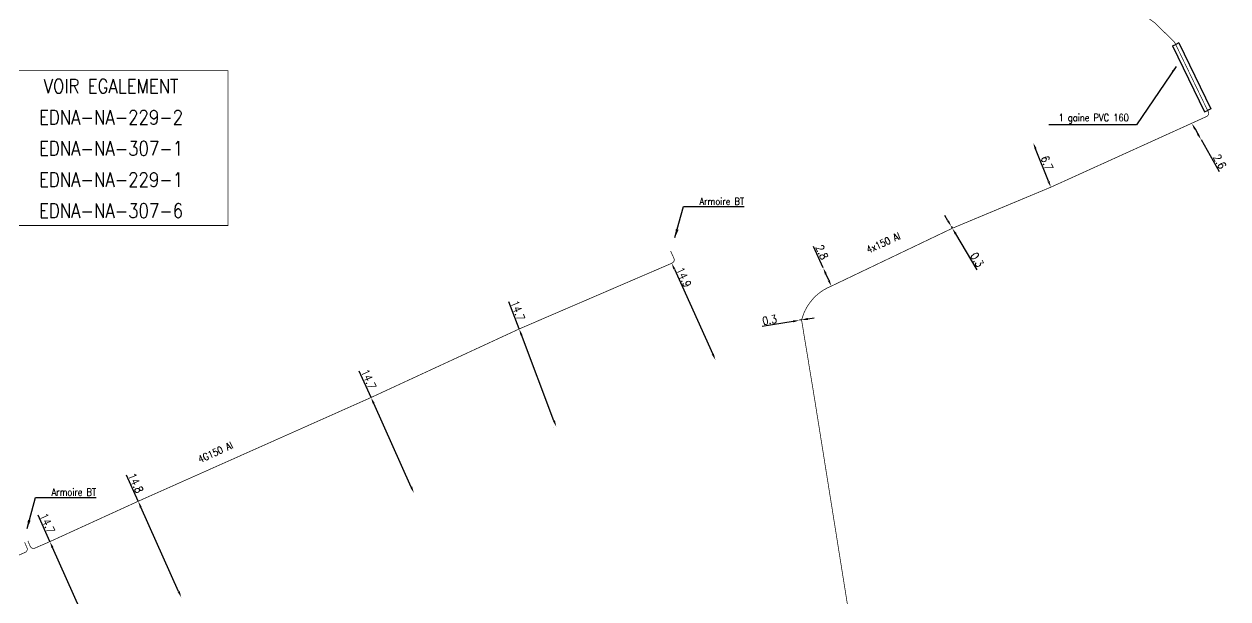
# Model space of a CAD drawing. Header units: millimetres. Extents: x 184994 to 186004, y 128000 to 129009.
# Drawn here: x 185830.1 to 185999.3, y 128497.6 to 128578.4 of the extents above; entities that cross this region are included whole.
import ezdxf
from ezdxf.enums import TextEntityAlignment as Align

# ---------------------------------------------------------------- set-up
doc = ezdxf.new("R2010")
doc.units = ezdxf.units.MM
doc.header["$PDMODE"] = 34
doc.linetypes.add('B_ST_Al', pattern=[2000, 1000, 1000])
doc.layers.get('Defpoints').update_dxf_attribs({"linetype": 'CONTINUOUS'})
for name, color, linetype in [('B_110', 1, 'CONTINUOUS'), ('B_400', 7, 'CONTINUOUS'), ('B_930', 7, 'CONTINUOUS')]:
    doc.layers.add(name, color=color, linetype=linetype)
doc.styles.get("Standard").update_dxf_attribs({"font": 'romans.shx', "width": 0.85})
doc.dimstyles.get("Standard").update_dxf_attribs({"dimtxt": 1.5, "dimasz": 1.2, "dimexe": 0.625, "dimexo": 0.625, "dimgap": 0.25, "dimtad": 1, "dimdec": 1, "dimzin": 0, "dimdsep": 46, "dimtxsty": 'Standard', "dimcen": -0.5, "dimadec": 0, "dimazin": 0, "dimtfac": 1, "dimtdec": 1, "dimtmove": 0, "dimatfit": 3, "dimfxl": 0, "dimtolj": 1, "dimtzin": 0, "dimarcsym": 0})

# ---------------------------------------------------------------- blocks, each defined once
blk = doc.blocks.new('*D364')
at = {"layer": 'B_110', "color": 0, "linetype": 'Continuous', "lineweight": -2, "transparency": 16777216}
for p, q in [((185938.22, 128536.6), (185933.86, 128535.86)), ((185939.4, 128536.8), (185939.11, 128536.75)), ((185940.29, 128536.96), (185941.18, 128537.11))]:
    blk.add_line(p, q, dxfattribs=at)
at = {"layer": 'B_110', "color": 0, "linetype": 'Continuous', "transparency": 16777216}
for points in [[(185938.19, 128536.75), (185938.25, 128536.45), (185939.11, 128536.75)], [(185940.26, 128537.1), (185940.32, 128536.81), (185939.4, 128536.8)]]:
    blk.add_solid(points, dxfattribs=at)
at = {"layer": 'Defpoints', "color": 0, "linetype": 'Continuous', "transparency": 16777216}
for p in [(185939.11, 128536.75), (185939.11, 128536.75), (185939.4, 128536.8)]:
    blk.add_point(p, dxfattribs=at)
at = {"layer": 'B_110', "color": 0, "linetype": 'Continuous', "transparency": 16777216, "insert": (185934.91, 128536.8), "char_height": 1.125, "attachment_point": 5, "rotation": 9.7145}
blk.add_mtext('\\A1;0.3', dxfattribs=at)
blk = doc.blocks.new('*D365')
at = {"layer": 'B_110', "color": 0, "linetype": 'Continuous', "lineweight": -2, "transparency": 16777216}
for p, q in [((185959.98, 128550.71), (185959.52, 128551.49)), ((185960.44, 128549.94), (185960.59, 128549.68)), ((185961.05, 128548.9), (185964.02, 128543.86))]:
    blk.add_line(p, q, dxfattribs=at)
at = {"layer": 'B_110', "color": 0, "linetype": 'Continuous', "transparency": 16777216}
for points in [[(185960.11, 128550.79), (185959.85, 128550.64), (185960.44, 128549.94)], [(185961.18, 128548.98), (185960.92, 128548.83), (185960.59, 128549.68)]]:
    blk.add_solid(points, dxfattribs=at)
at = {"layer": 'Defpoints', "color": 0, "linetype": 'Continuous', "transparency": 16777216}
for p in [(185960.44, 128549.94), (185960.44, 128549.94), (185960.59, 128549.68)]:
    blk.add_point(p, dxfattribs=at)
at = {"layer": 'B_110', "color": 0, "linetype": 'Continuous', "transparency": 16777216, "insert": (185964.07, 128545.26), "char_height": 1.125, "attachment_point": 5, "rotation": 300.5237}
blk.add_mtext('\\A1;0.3', dxfattribs=at)
blk = doc.blocks.new('*D366')
at = {"layer": 'B_110', "color": 0, "linetype": 'Continuous', "lineweight": -2, "transparency": 16777216}
blk.add_line((185974.1, 128556.29), (185972.3, 128560.85), dxfattribs=at)
at = {"layer": 'B_110', "color": 0, "linetype": 'Continuous', "transparency": 16777216}
for points in [[(185972.44, 128560.9), (185972.16, 128560.79), (185971.96, 128561.68)], [(185974.24, 128556.35), (185973.96, 128556.24), (185974.43, 128555.45)]]:
    blk.add_solid(points, dxfattribs=at)
at = {"layer": 'Defpoints', "color": 0, "linetype": 'Continuous', "transparency": 16777216}
for p in [(185971.96, 128561.68), (185971.96, 128561.68), (185974.43, 128555.45)]:
    blk.add_point(p, dxfattribs=at)
at = {"layer": 'B_110', "color": 0, "linetype": 'Continuous', "transparency": 16777216, "insert": (185973.89, 128558.84), "char_height": 1.125, "attachment_point": 5, "rotation": 291.5651}
blk.add_mtext('\\A1;6.7', dxfattribs=at)
blk = doc.blocks.new('*D367')
at = {"layer": 'B_110', "color": 0, "linetype": 'Continuous', "lineweight": -2, "transparency": 16777216}
for p, q in [((185994.7, 128563.63), (185995.09, 128562.93)), ((185995.54, 128562.15), (185998.09, 128557.65))]:
    blk.add_line(p, q, dxfattribs=at)
at = {"layer": 'B_110', "color": 0, "linetype": 'Continuous', "transparency": 16777216}
for points in [[(185994.83, 128563.7), (185994.57, 128563.55), (185994.25, 128564.41)], [(185995.22, 128563.01), (185994.96, 128562.86), (185995.54, 128562.15)]]:
    blk.add_solid(points, dxfattribs=at)
at = {"layer": 'Defpoints', "color": 0, "linetype": 'Continuous', "transparency": 16777216}
for p in [(185994.25, 128564.41), (185995.54, 128562.15), (185995.54, 128562.15)]:
    blk.add_point(p, dxfattribs=at)
at = {"layer": 'B_110', "color": 0, "linetype": 'Continuous', "transparency": 16777216, "insert": (185998.16, 128559.05), "char_height": 1.125, "attachment_point": 5, "rotation": 299.5616}
blk.add_mtext('\\A1;2.6', dxfattribs=at)
blk = doc.blocks.new('*D562')
at = {"layer": 'B_110', "color": 0, "linetype": 'Continuous', "lineweight": -2, "transparency": 16777216}
for p, q in [((185942.44, 128544.11), (185941.1, 128547.1)), ((185942.01, 128543.92), (185942.01, 128543.92)), ((185943.21, 128542.37), (185942.8, 128543.29)), ((185943.15, 128541.36), (185943.15, 128541.36))]:
    blk.add_line(p, q, dxfattribs=at)
at = {"layer": 'B_110', "color": 0, "linetype": 'Continuous', "transparency": 16777216}
for points in [[(185942.94, 128543.35), (185942.67, 128543.22), (185942.44, 128544.11)], [(185943.35, 128542.43), (185943.08, 128542.31), (185943.58, 128541.55)]]:
    blk.add_solid(points, dxfattribs=at)
at = {"layer": 'Defpoints', "color": 0, "linetype": 'Continuous', "transparency": 16777216}
for p in [(185942.44, 128544.11), (185942.44, 128544.11), (185943.58, 128541.55)]:
    blk.add_point(p, dxfattribs=at)
at = {"layer": 'B_110', "color": 0, "linetype": 'Continuous', "transparency": 16777216, "insert": (185942.27, 128546.32), "char_height": 1.125, "attachment_point": 5, "rotation": 294.0476}
blk.add_mtext('\\A1;2.8', dxfattribs=at)
blk = doc.blocks.new('*D666')
at = {"layer": 'B_110', "color": 0, "linetype": 'Continuous', "lineweight": -2, "transparency": 16777216}
for p, q in [((185833.75, 128505.65), (185832.09, 128509.35)), ((185839.4, 128493.07), (185834.12, 128504.83))]:
    blk.add_line(p, q, dxfattribs=at)
at = {"layer": 'B_110', "color": 0, "linetype": 'Continuous', "transparency": 16777216}
for points in [[(185834.26, 128504.89), (185833.98, 128504.77), (185833.75, 128505.65)], [(185839.54, 128493.13), (185839.27, 128493), (185839.77, 128492.24)]]:
    blk.add_solid(points, dxfattribs=at)
at = {"layer": 'Defpoints', "color": 0, "linetype": 'Continuous', "transparency": 16777216}
for p in [(185833.75, 128505.65), (185839.77, 128492.24), (185839.77, 128492.24)]:
    blk.add_point(p, dxfattribs=at)
at = {"layer": 'B_110', "color": 0, "linetype": 'Continuous', "transparency": 16777216, "insert": (185833.42, 128508.22), "char_height": 1.125, "attachment_point": 5, "rotation": 294.1794}
blk.add_mtext('\\A1;14.7', dxfattribs=at)
blk = doc.blocks.new('*D670')
at = {"layer": 'B_110', "color": 0, "linetype": 'Continuous', "lineweight": -2, "transparency": 16777216}
for p, q in [((185846.16, 128511.32), (185844.5, 128515.01)), ((185851.85, 128498.64), (185846.53, 128510.49))]:
    blk.add_line(p, q, dxfattribs=at)
at = {"layer": 'B_110', "color": 0, "linetype": 'Continuous', "transparency": 16777216}
for points in [[(185846.66, 128510.56), (185846.39, 128510.43), (185846.16, 128511.32)], [(185851.99, 128498.7), (185851.72, 128498.57), (185852.22, 128497.82)]]:
    blk.add_solid(points, dxfattribs=at)
at = {"layer": 'Defpoints', "color": 0, "linetype": 'Continuous', "transparency": 16777216}
for p in [(185846.16, 128511.32), (185852.22, 128497.82), (185852.22, 128497.82)]:
    blk.add_point(p, dxfattribs=at)
at = {"layer": 'B_110', "color": 0, "linetype": 'Continuous', "transparency": 16777216, "insert": (185845.83, 128513.88), "char_height": 1.125, "attachment_point": 5, "rotation": 294.1915}
blk.add_mtext('\\A1;14.8', dxfattribs=at)
blk = doc.blocks.new('*D671')
at = {"layer": 'B_110', "color": 0, "linetype": 'Continuous', "lineweight": -2, "transparency": 16777216}
for p, q in [((185878.89, 128525.9), (185877.23, 128529.6)), ((185884.54, 128513.31), (185879.26, 128525.08))]:
    blk.add_line(p, q, dxfattribs=at)
at = {"layer": 'B_110', "color": 0, "linetype": 'Continuous', "transparency": 16777216}
for points in [[(185879.4, 128525.14), (185879.12, 128525.02), (185878.89, 128525.9)], [(185884.68, 128513.38), (185884.41, 128513.25), (185884.91, 128512.49)]]:
    blk.add_solid(points, dxfattribs=at)
at = {"layer": 'Defpoints', "color": 0, "linetype": 'Continuous', "transparency": 16777216}
for p in [(185878.89, 128525.9), (185884.91, 128512.49), (185884.91, 128512.49)]:
    blk.add_point(p, dxfattribs=at)
at = {"layer": 'B_110', "color": 0, "linetype": 'Continuous', "transparency": 16777216, "insert": (185878.56, 128528.47), "char_height": 1.125, "attachment_point": 5, "rotation": 294.1806}
blk.add_mtext('\\A1;14.7', dxfattribs=at)
blk = doc.blocks.new('*D672')
at = {"layer": 'B_110', "color": 0, "linetype": 'Continuous', "lineweight": -2, "transparency": 16777216}
for p, q in [((185899.71, 128535.53), (185898.27, 128539.32)), ((185899.27, 128535.37), (185899.27, 128535.37)), ((185904.6, 128522.63), (185900.03, 128534.69)), ((185904.48, 128521.62), (185904.48, 128521.62))]:
    blk.add_line(p, q, dxfattribs=at)
at = {"layer": 'B_110', "color": 0, "linetype": 'Continuous', "transparency": 16777216}
for points in [[(185900.17, 128534.74), (185899.89, 128534.64), (185899.71, 128535.53)], [(185904.74, 128522.68), (185904.46, 128522.58), (185904.92, 128521.79)]]:
    blk.add_solid(points, dxfattribs=at)
at = {"layer": 'Defpoints', "color": 0, "linetype": 'Continuous', "transparency": 16777216}
for p in [(185899.71, 128535.53), (185904.92, 128521.79), (185904.92, 128521.79)]:
    blk.add_point(p, dxfattribs=at)
at = {"layer": 'B_110', "color": 0, "linetype": 'Continuous', "transparency": 16777216, "insert": (185899.53, 128538.11), "char_height": 1.125, "attachment_point": 5, "rotation": 290.7721}
blk.add_mtext('\\A1;14.7', dxfattribs=at)
blk = doc.blocks.new('*D673')
at = {"layer": 'B_110', "color": 0, "linetype": 'Continuous', "lineweight": -2, "transparency": 16777216}
blk.add_line((185921.52, 128543.94), (185926.92, 128532.01), dxfattribs=at)
at = {"layer": 'B_110', "color": 0, "linetype": 'Continuous', "transparency": 16777216}
for points in [[(185921.65, 128544.01), (185921.38, 128543.88), (185921.15, 128544.76)], [(185927.06, 128532.07), (185926.78, 128531.95), (185927.29, 128531.19)]]:
    blk.add_solid(points, dxfattribs=at)
at = {"layer": 'Defpoints', "color": 0, "linetype": 'Continuous', "transparency": 16777216}
for p in [(185921.15, 128544.76), (185927.29, 128531.19), (185927.29, 128531.19)]:
    blk.add_point(p, dxfattribs=at)
at = {"layer": 'B_110', "color": 0, "linetype": 'Continuous', "transparency": 16777216, "insert": (185922.86, 128542.79), "char_height": 1.125, "attachment_point": 5, "rotation": 294.3636}
blk.add_mtext('\\A1;14.9', dxfattribs=at)

msp = doc.modelspace()

# ---------------------------------------------------------------- linework, layer by layer
at = {"layer": 'B_110', "linetype": 'B_ST_Al', "flags": 128}
for points in [[(185948.43, 128486.92, 0.1, 0.1, 0), (185948.23, 128486.89, 0.1, 0.1, -0.409563), (185947.66, 128487.29, 0.1, 0.1, 0), (185945.94, 128496.23, 0.1, 0.1, 0), (185941.21, 128525.82, 0.1, 0.1, 0), (185939.42, 128536.68, 0.1, 0.1, -0.119813), (185939.44, 128536.92, 0.1, 0.1, 0), (185939.67, 128537.62, 0.1, 0.1, -0.206718), (185943.58, 128541.55, 0.1, 0.1, 0), (185960.59, 128549.68, 0.1, 0.1, 0), (185974.43, 128555.45, 0.1, 0.1, 0), (185996.32, 128565.38, 0.1, 0.1, 0.417679), (185996.56, 128566.05, 0.1, 0.1, 0), (185996.46, 128566.25, 0.1, 0.1, 0), (185991.98, 128575.51, 0.1, 0.1, 0), (185991.89, 128575.69, 0.1, 0.1, 0.082544), (185991.8, 128575.83, 0.1, 0.1, 0), (185989.13, 128578.48, 0.1, 0.1, 0), (185978.05, 128586.52, 0.1, 0.1, 0), (185929, 128616.89, 0.1, 0.1, 0), (185891.76, 128638.24, 0.1, 0.1, 0), (185876.57, 128645.14, 0.1, 0.1, 0), (185872, 128647.98, 0, 0, 0)], [(185750.76, 128377.42, 0.1, 0.1, 0), (185755.53, 128380.34, 0.1, 0.1, 0.445448), (185756.47, 128385.46, 0.1, 0.1, 0), (185755.3, 128386.99, 0.1, 0.1, 0.193874), (185754.65, 128387.37, 0.1, 0.1, 0), (185753.92, 128387.48, 0.1, 0.1, -0.195621), (185753.59, 128387.67, 0.1, 0.1, 0), (185752.81, 128388.7, 0.1, 0.1, 0), (185747.45, 128395.7, 0.1, 0.1, 0), (185745.95, 128397.59, 0.1, 0.1, 0), (185745.67, 128397.95, 0.1, 0.1, 0), (185738.27, 128407.85, 0.1, 0.1, 0), (185727.83, 128421.11, 0.1, 0.1, 0), (185717.23, 128435.04, 0.1, 0.1, 0), (185710.3, 128444.14, 0.1, 0.1, -0.359641), (185710.33, 128444.78, 0.1, 0.1, 0), (185717.46, 128452.74, 0.1, 0.1, 0), (185718.91, 128453.41, 0.1, 0.1, 0), (185721.27, 128454.5, 0.1, 0.1, 0), (185736.39, 128461.75, 0.1, 0.1, 0), (185786.56, 128484.2, 0.1, 0.1, 0), (185788.12, 128484.91, 0.1, 0.1, 0), (185816.55, 128498.14, 0.1, 0.1, 0), (185830.28, 128504.14, 0.1, 0.1, 0.416753), (185830.53, 128504.8, 0.1, 0.1, 0), (185830.2, 128505.55, 0, 0, 0)]]:
    msp.add_lwpolyline(points, format="xyseb", dxfattribs=at)
at = {"layer": 'B_110', "linetype": 'B_ST_Al', "const_width": 0.1, "flags": 128}
msp.add_lwpolyline([(185830.66, 128505.75), (185830.99, 128504.99, 0.411451), (185831.65, 128504.74), (185833.75, 128505.65), (185846.16, 128511.32), (185878.89, 128525.9), (185899.71, 128535.53), (185921.15, 128544.76), (185921.2, 128544.79, 0.419685), (185921.46, 128545.45), (185920.99, 128546.49)], format="xyb", dxfattribs=at)
at = {"layer": 'B_400', "color": 7, "linetype": 'CONTINUOUS'}
for p, q in [((185991.53, 128575.3), (185991.98, 128575.51)), ((185991.53, 128575.3), (185996.01, 128566.03)), ((185992.43, 128575.73), (185991.98, 128575.51)), ((185992.43, 128575.73), (185996.91, 128566.47)), ((185996.01, 128566.03), (185996.46, 128566.25)), ((185996.91, 128566.47), (185996.46, 128566.25))]:
    msp.add_line(p, q, dxfattribs=at)
at = {"layer": 'B_930', "const_width": 0.1}
msp.add_lwpolyline([(185825.93, 128571.82), (185858.77, 128571.82), (185858.77, 128550.07), (185825.93, 128550.07)], close=True, dxfattribs=at)

# ---------------------------------------------------------------- texts
at = {"layer": 'B_110', "linetype": 'B_ST_Al', "width": 0.85}
msp.add_text('4G150 Al', height=1, rotation=24.4932, dxfattribs=at).set_placement((185854.86, 128516.68))
at = {"layer": 'B_110', "linetype": 'Continuous', "char_height": 1, "attachment_point": 6}
for insert in [(185931.32, 128553.47), (185840.26, 128512.6)]:
    msp.add_mtext('Armoire BT', dxfattribs=dict(at, insert=insert))
at = {"layer": 'B_110', "linetype": 'B_ST_Al', "insert": (185948.38, 128547.05), "char_height": 1, "width": 11.195, "attachment_point": 1, "rotation": 24.3079}
msp.add_mtext('4x150 Al', dxfattribs=at)
at = {"layer": 'B_400', "insert": (185985.39, 128565.07), "char_height": 1, "attachment_point": 6}
msp.add_mtext('\\A1;1 gaine PVC 160', dxfattribs=at)
at = {"layer": 'B_930', "width": 0.85}
for s, p in [('VOIR EGALEMENT', (185842.35, 128568.64)), ('EDNA-NA-229-2', (185842.35, 128564.27)), ('EDNA-NA-307-1', (185842.35, 128559.9)), ('EDNA-NA-229-1', (185842.35, 128555.52)), ('EDNA-NA-307-6', (185842.35, 128551.15))]:
    msp.add_text(s, height=2, dxfattribs=at).set_placement(p, align=Align.CENTER)

# ---------------------------------------------------------------- dimensions: what is measured, and where the dimension line sits
at = {"layer": 'B_110', "linetype": 'Continuous'}
for base, p1, p2, angle, picture, middle, dimtype in [((185995.54, 128562.15), (185994.25, 128564.41), (185995.54, 128562.15), 299.5616, '*D367', (185997.5, 128558.68), 161), ((185971.96, 128561.68), (185974.43, 128555.45), (185971.96, 128561.68), 111.5651, '*D366', (185973.2, 128558.57), 161), ((185960.44, 128549.94), (185960.59, 128549.68), (185960.44, 128549.94), 120.5237, '*D365', (185963.42, 128544.88), 161), ((185942.44, 128544.11), (185943.58, 128541.55), (185942.44, 128544.11), 294.0476, '*D562', (185941.59, 128546.02), 160), ((185927.29, 128531.19), (185921.15, 128544.76), (185927.29, 128531.19), 114.3636, '*D673', (185922.18, 128542.48), 160), ((185904.92, 128521.79), (185899.71, 128535.53), (185904.92, 128521.79), 110.7721, '*D672', (185898.83, 128537.85), 160), ((185939.11, 128536.75), (185939.4, 128536.8), (185939.11, 128536.75), 189.7145, '*D364', (185935.03, 128536.06), 161), ((185884.91, 128512.49), (185878.89, 128525.9), (185884.91, 128512.49), 114.1806, '*D671', (185877.88, 128528.16), 160), ((185852.22, 128497.82), (185846.16, 128511.32), (185852.22, 128497.82), 114.1915, '*D670', (185845.14, 128513.57), 160), ((185839.77, 128492.24), (185833.75, 128505.65), (185839.77, 128492.24), 114.1794, '*D666', (185832.74, 128507.91), 160)]:
    dim = msp.add_linear_dim(base=base, p1=p1, p2=p2, angle=angle, dimstyle='Standard', override={"dimscale": 0.75}, dxfattribs=at)
    dim.commit()
    dim.dimension.update_dxf_attribs({"geometry": picture, "text_midpoint": middle, "dimtype": dimtype})

# ---------------------------------------------------------------- leaders
at = {"layer": 'B_110', "linetype": 'Continuous', "annotation_type": 0, "has_hookline": 1, "hookline_direction": 0, "text_width": 7.08}
for points in [[(185921.61, 128548.36), (185922.79, 128552.72), (185923.99, 128552.72)], [(185830.55, 128507.49), (185831.72, 128511.85), (185832.92, 128511.85)]]:
    msp.add_leader(points, dimstyle='Standard', dxfattribs=at)
at = {"layer": 'B_400', "annotation_type": 0, "has_hookline": 1, "hookline_direction": 1, "text_width": 11.21}
msp.add_leader([(185992.05, 128572.43), (185986.47, 128564.22), (185985.57, 128564.22)], dimstyle='Standard', override={"dimscale": 0.75}, dxfattribs=at)

doc.saveas('drawing.dxf')
